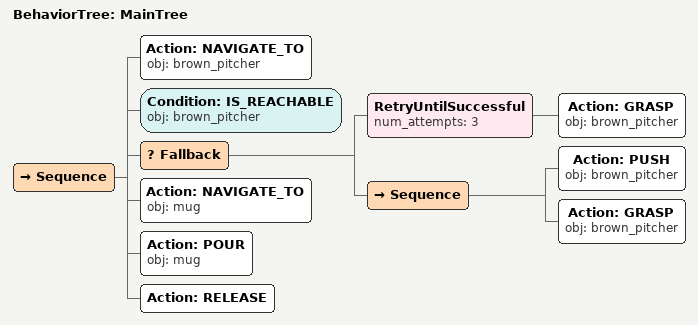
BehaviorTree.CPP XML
<root main_tree_to_execute="MainTree">
  <BehaviorTree ID="MainTree">
    <Sequence>
      <!-- Navigate to brown_pitcher -->
      <Action ID="NAVIGATE_TO" obj="brown_pitcher" />
      <!-- Check brown_pitcher is reachable before GRASP -->
      <Condition ID="IS_REACHABLE" obj="brown_pitcher" />
      <!-- Fallback: if GRASP brown_pitcher fails, try alternative to reposition -->
      <Fallback>
        <!-- Retry GRASP brown_pitcher up to 3 attempts -->
        <RetryUntilSuccessful num_attempts="3">
          <!-- Grasp brown_pitcher -->
          <Action ID="GRASP" obj="brown_pitcher" />
        </RetryUntilSuccessful>
        <Sequence>
          <!-- Push brown_pitcher forward toward front edge of table -->
          <Action ID="PUSH" obj="brown_pitcher" />
          <!-- Grasp brown_pitcher -->
          <Action ID="GRASP" obj="brown_pitcher" />
        </Sequence>
      </Fallback>
      <!-- Navigate to mug -->
      <Action ID="NAVIGATE_TO" obj="mug" />
      <!-- Pour into mug -->
      <Action ID="POUR" obj="mug" />
      <!-- Release -->
      <Action ID="RELEASE" />
    </Sequence>
  </BehaviorTree>
</root>
